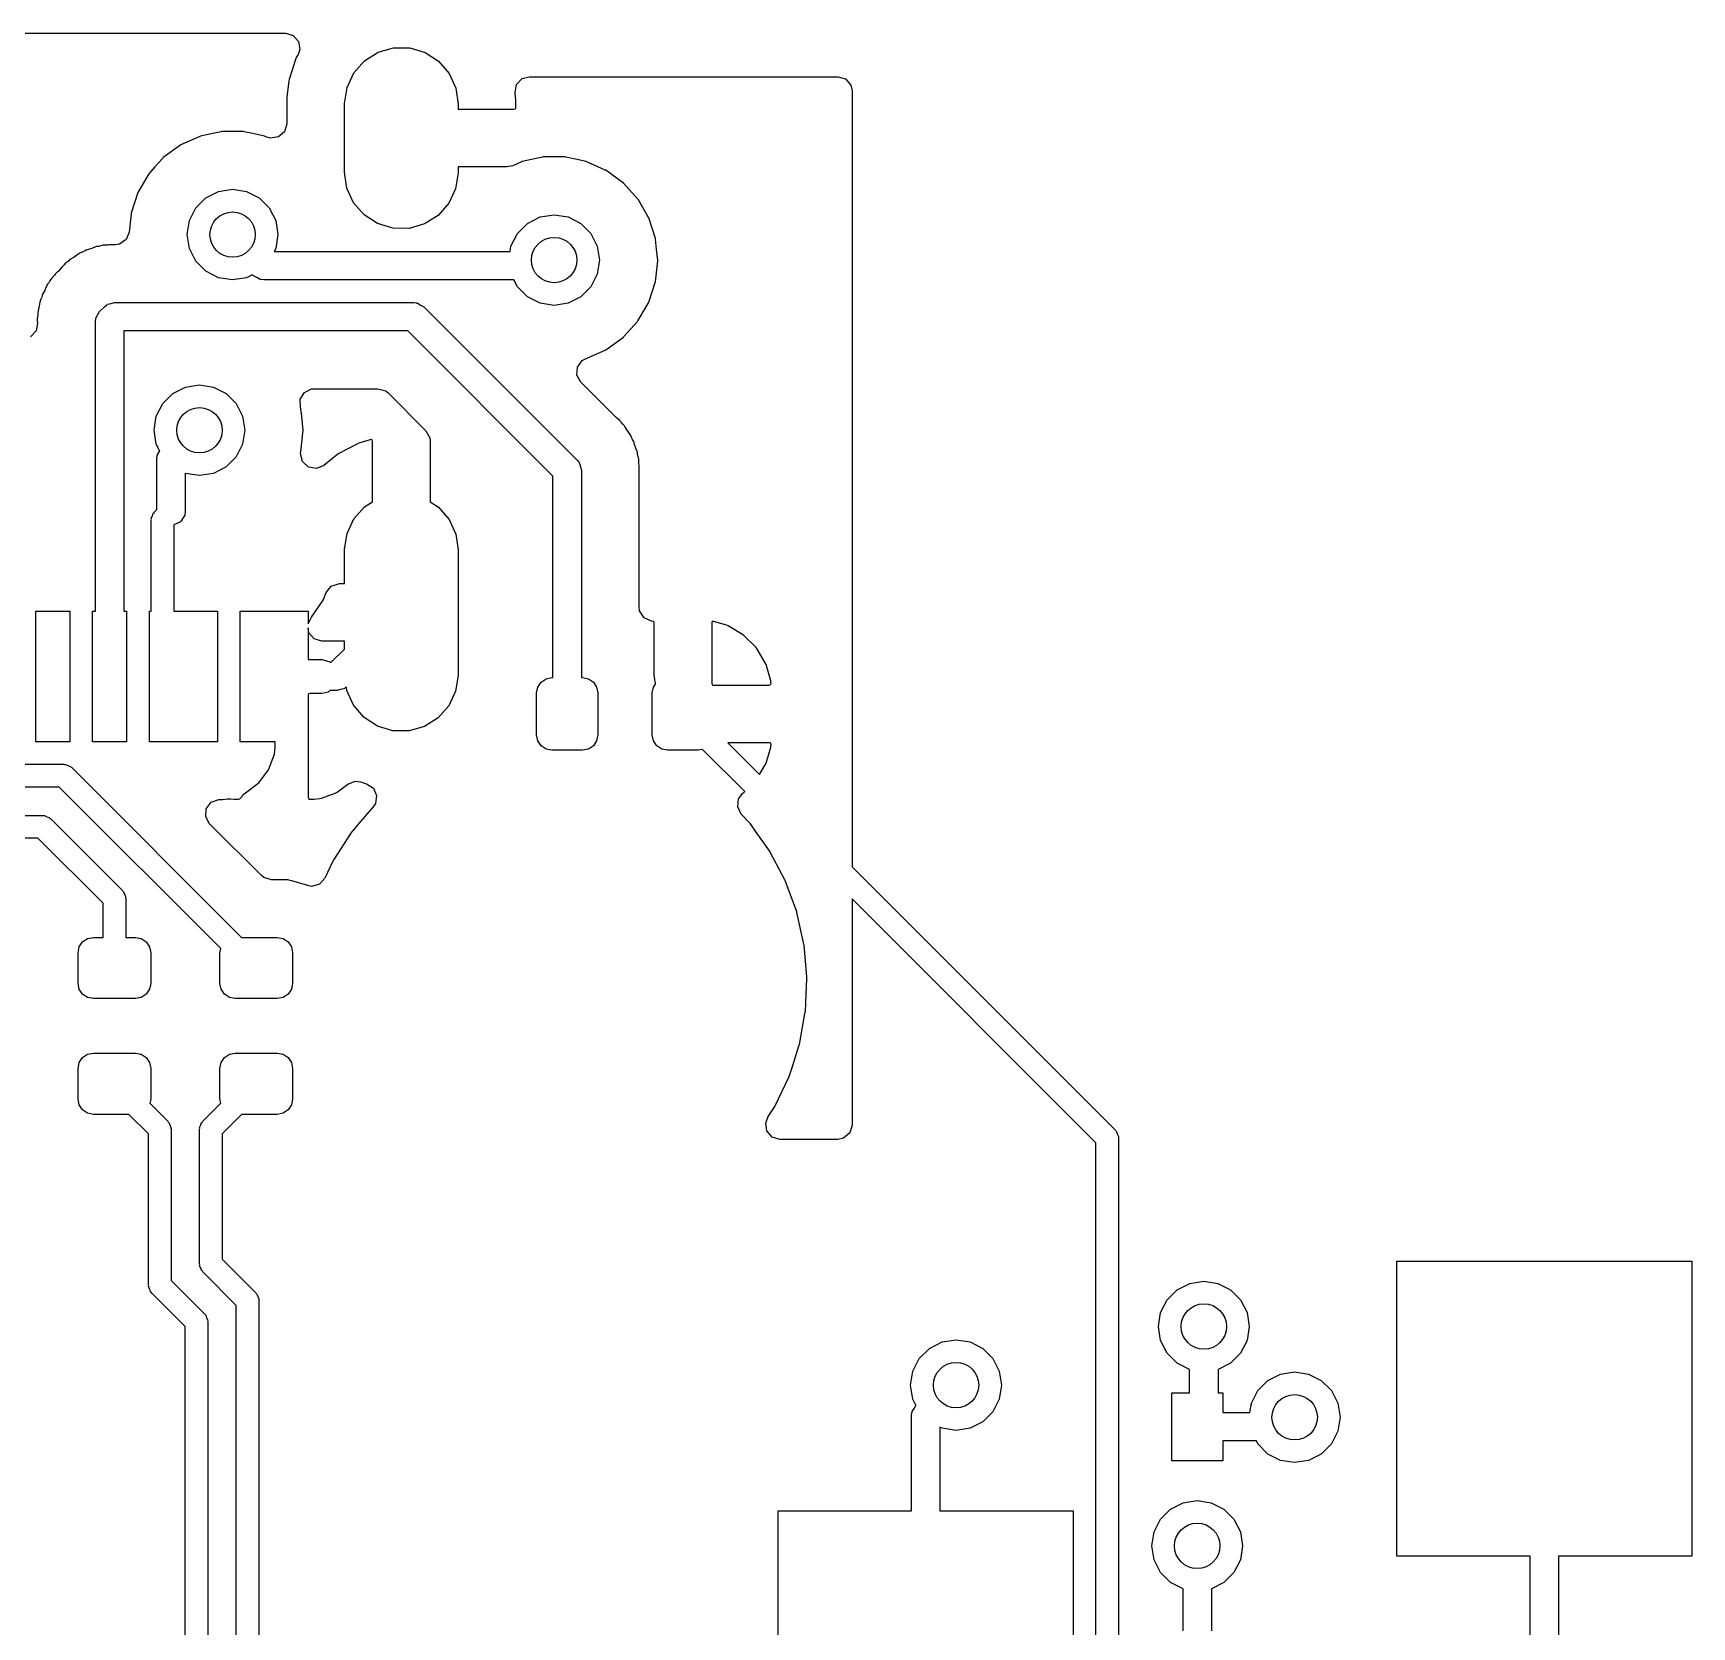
# Model space of a CAD drawing. Extents: x 3.08 to 9.53, y -3.21 to -0.59.
# Drawn here: x 4.421 to 4.996, y -1.144 to -0.591 of the extents above; entities that cross this region are included whole.
import ezdxf

# ---------------------------------------------------------------- set-up
doc = ezdxf.new("R2010")
doc.units = 0
doc.header["$MEASUREMENT"] = 0
doc.layers.add('BLACK', color=7, linetype='CONTINUOUS')

msp = doc.modelspace()

# ---------------------------------------------------------------- linework, layer by layer
at = {"layer": 'BLACK', "linetype": 'CONTINUOUS'}
for p, q in [((4.24832, -0.590551), (4.50821, -0.590551)), ((4.50821, -0.590551), (4.51089, -0.591339)), ((4.51089, -0.591339), (4.51272, -0.593451)), ((4.51256, -0.597902), (4.51182, -0.599236)), ((4.51312, -0.596218), (4.51256, -0.597902)), ((4.51272, -0.593451), (4.51312, -0.596218)), ((4.5356, -0.600166), (4.54032, -0.597188)), ((4.54032, -0.597188), (4.54569, -0.595654)), ((4.54569, -0.595654), (4.55127, -0.595688)), ((4.55127, -0.595688), (4.55661, -0.597288)), ((4.55661, -0.597288), (4.5613, -0.600323)), ((4.51163, -0.599679), (4.50943, -0.606635)), ((4.51182, -0.599236), (4.51163, -0.599679)), ((4.5319, -0.60435), (4.5356, -0.600166)), ((4.5613, -0.600323), (4.56494, -0.604551)), ((4.50932, -0.607107), (4.50869, -0.612786)), ((4.50943, -0.606635), (4.50932, -0.607107)), ((4.52867, -0.614917), (4.52953, -0.609402)), ((4.52953, -0.609402), (4.5319, -0.60435)), ((4.56494, -0.604551), (4.56725, -0.609632)), ((4.56725, -0.609632), (4.56804, -0.615157)), ((4.58784, -0.611094), (4.58836, -0.608348)), ((4.58836, -0.608348), (4.59028, -0.60632)), ((4.59028, -0.60632), (4.59277, -0.605649)), ((4.59277, -0.605649), (4.69976, -0.605649)), ((4.69976, -0.605649), (4.70245, -0.606437)), ((4.70245, -0.606437), (4.70428, -0.608549)), ((4.70428, -0.608549), (4.70472, -0.61061)), ((4.50869, -0.612786), (4.50867, -0.613062)), ((4.50867, -0.613062), (4.50867, -0.622052)), ((4.52867, -0.615157), (4.52867, -0.614917)), ((4.52867, -0.638779), (4.52867, -0.615157)), ((4.56804, -0.615157), (4.56804, -0.616968)), ((4.58803, -0.613078), (4.58784, -0.611094)), ((4.58804, -0.61332), (4.58803, -0.613078)), ((4.58804, -0.616435), (4.58804, -0.61332)), ((4.70472, -0.61061), (4.70472, -0.879865)), ((4.56804, -0.616968), (4.58733, -0.616968)), ((4.58733, -0.616968), (4.58793, -0.616792)), ((4.58793, -0.616792), (4.58798, -0.616737)), ((4.58798, -0.616737), (4.58804, -0.616435)), ((4.47848, -0.626354), (4.47208, -0.629201)), ((4.47871, -0.626248), (4.47848, -0.626354)), ((4.47848, -0.626354), (4.47848, -0.626354)), ((4.48239, -0.625467), (4.47871, -0.626248)), ((4.48581, -0.624739), (4.48239, -0.625467)), ((4.48607, -0.624685), (4.48581, -0.624739)), ((4.48581, -0.624739), (4.48581, -0.624739)), ((4.49359, -0.624685), (4.48607, -0.624685)), ((4.49384, -0.624739), (4.49359, -0.624685)), ((4.49726, -0.625467), (4.49384, -0.624739)), ((4.49384, -0.624739), (4.49384, -0.624739)), ((4.50094, -0.626248), (4.49726, -0.625467)), ((4.50118, -0.626354), (4.50094, -0.626248)), ((4.50169, -0.626584), (4.50118, -0.626354)), ((4.50118, -0.626354), (4.50118, -0.626354)), ((4.50301, -0.626962), (4.50169, -0.626584)), ((4.50577, -0.626564), (4.50301, -0.626962)), ((4.50788, -0.624734), (4.50577, -0.626564)), ((4.50867, -0.622052), (4.50788, -0.624734)), ((4.47184, -0.629306), (4.46576, -0.633726)), ((4.47208, -0.629201), (4.47184, -0.629306)), ((4.47208, -0.629201), (4.47208, -0.629201)), ((4.46284, -0.636968), (4.46073, -0.639313)), ((4.46559, -0.633919), (4.46284, -0.636968)), ((4.46576, -0.633726), (4.46559, -0.633919)), ((4.46559, -0.633919), (4.46559, -0.633919)), ((4.58498, -0.636968), (4.56804, -0.636968)), ((4.56804, -0.636968), (4.56804, -0.638779)), ((4.587, -0.636539), (4.58498, -0.636968)), ((4.59002, -0.635192), (4.587, -0.636539)), ((4.59026, -0.635087), (4.59002, -0.635192)), ((4.59002, -0.635192), (4.59002, -0.635192)), ((4.5919, -0.634738), (4.59026, -0.635087)), ((4.59736, -0.633577), (4.5919, -0.634738)), ((4.59762, -0.633523), (4.59736, -0.633577)), ((4.59736, -0.633577), (4.59736, -0.633577)), ((4.60514, -0.633523), (4.59762, -0.633523)), ((4.60539, -0.633577), (4.60514, -0.633523)), ((4.60881, -0.634305), (4.60539, -0.633577)), ((4.60539, -0.633577), (4.60539, -0.633577)), ((4.61249, -0.635087), (4.60881, -0.634305)), ((4.61273, -0.635192), (4.61249, -0.635087)), ((4.61912, -0.638039), (4.61273, -0.635192)), ((4.61273, -0.635192), (4.61273, -0.635192)), ((4.61936, -0.638145), (4.61912, -0.638039)), ((4.61912, -0.638039), (4.61912, -0.638039)), ((4.62544, -0.642564), (4.61936, -0.638145)), ((4.46073, -0.639313), (4.45697, -0.645825)), ((4.52946, -0.644304), (4.52867, -0.638779)), ((4.53177, -0.649385), (4.52946, -0.644304)), ((4.56804, -0.63902), (4.56718, -0.644535)), ((4.56804, -0.638779), (4.56804, -0.63902)), ((4.63047, -0.648151), (4.62544, -0.642564)), ((4.45697, -0.645825), (4.45465, -0.652975)), ((4.47709, -0.651196), (4.48057, -0.647712)), ((4.48057, -0.647712), (4.48496, -0.645475)), ((4.48496, -0.645475), (4.48983, -0.644705)), ((4.48983, -0.644705), (4.49469, -0.645475)), ((4.49469, -0.645475), (4.49908, -0.647712)), ((4.49908, -0.647712), (4.50257, -0.651196)), ((4.53542, -0.653613), (4.53177, -0.649385)), ((4.56481, -0.649587), (4.56112, -0.65377)), ((4.56718, -0.644535), (4.56481, -0.649587)), ((4.6306, -0.648377), (4.63047, -0.648151)), ((4.6337, -0.653743), (4.6306, -0.648377)), ((4.45462, -0.653234), (4.45396, -0.659572)), ((4.45465, -0.652975), (4.45462, -0.653234)), ((4.45462, -0.653234), (4.45462, -0.653234)), ((4.47408, -0.660453), (4.47485, -0.655586)), ((4.47485, -0.655586), (4.47709, -0.651196)), ((4.50257, -0.651196), (4.5048, -0.655586)), ((4.5048, -0.655586), (4.50558, -0.660453)), ((4.5401, -0.656649), (4.53542, -0.653613)), ((4.56112, -0.65377), (4.5564, -0.656748)), ((4.59212, -0.656551), (4.59651, -0.654314)), ((4.59651, -0.654314), (4.60138, -0.653543)), ((4.60138, -0.653543), (4.60624, -0.654314)), ((4.60624, -0.654314), (4.61063, -0.656551)), ((4.63423, -0.654663), (4.6337, -0.653743)), ((4.63655, -0.661814), (4.63423, -0.654663)), ((4.45396, -0.659572), (4.45289, -0.662157)), ((4.47485, -0.665319), (4.47408, -0.660453)), ((4.50558, -0.660453), (4.5048, -0.665319)), ((4.54545, -0.658248), (4.5401, -0.656649)), ((4.55103, -0.658282), (4.54545, -0.658248)), ((4.5564, -0.656748), (4.55103, -0.658282)), ((4.5864, -0.664425), (4.58864, -0.660035)), ((4.58864, -0.660035), (4.59212, -0.656551)), ((4.61063, -0.656551), (4.61412, -0.660035)), ((4.61412, -0.660035), (4.61635, -0.664425)), ((4.43646, -0.66713), (4.4353, -0.66797)), ((4.43671, -0.666947), (4.43646, -0.66713)), ((4.43736, -0.66669), (4.43671, -0.666947)), ((4.43745, -0.666653), (4.43736, -0.66669)), ((4.43815, -0.666311), (4.43745, -0.666653)), ((4.43857, -0.666064), (4.43815, -0.666311)), ((4.43883, -0.665905), (4.43857, -0.666064)), ((4.43913, -0.665818), (4.43883, -0.665905)), ((4.44051, -0.665419), (4.43913, -0.665818)), ((4.44095, -0.665268), (4.44051, -0.665419)), ((4.44228, -0.664742), (4.44095, -0.665268)), ((4.44257, -0.664627), (4.44228, -0.664742)), ((4.44228, -0.664742), (4.44228, -0.664742)), ((4.44331, -0.664534), (4.44257, -0.664627)), ((4.44336, -0.664527), (4.44331, -0.664534)), ((4.44412, -0.664369), (4.44336, -0.664527)), ((4.44459, -0.664234), (4.44412, -0.664369)), ((4.44489, -0.664147), (4.44459, -0.664234)), ((4.44459, -0.664234), (4.44459, -0.664234)), ((4.44663, -0.664092), (4.44489, -0.664147)), ((4.44709, -0.664055), (4.44663, -0.664092)), ((4.44725, -0.664035), (4.44709, -0.664055)), ((4.44835, -0.664035), (4.44725, -0.664035)), ((4.4485, -0.664033), (4.44835, -0.664035)), ((4.44869, -0.664027), (4.4485, -0.664033)), ((4.44918, -0.664012), (4.44869, -0.664027)), ((4.4506, -0.663757), (4.44918, -0.664012)), ((4.45289, -0.662157), (4.4506, -0.663757)), ((4.47709, -0.669709), (4.47485, -0.665319)), ((4.5048, -0.665319), (4.50429, -0.666319)), ((4.50429, -0.666319), (4.5861, -0.666319)), ((4.5861, -0.666319), (4.5864, -0.664425)), ((4.61635, -0.664425), (4.61712, -0.669291)), ((4.63658, -0.662072), (4.63655, -0.661814)), ((4.63706, -0.666653), (4.63658, -0.662072)), ((4.63658, -0.662072), (4.63658, -0.662072)), ((4.63734, -0.669291), (4.63706, -0.666653)), ((4.42932, -0.673203), (4.42921, -0.673315)), ((4.43074, -0.671692), (4.42932, -0.673203)), ((4.43094, -0.671459), (4.43074, -0.671692)), ((4.43141, -0.670891), (4.43094, -0.671459)), ((4.43161, -0.670651), (4.43141, -0.670891)), ((4.43141, -0.670891), (4.43141, -0.670891)), ((4.43226, -0.670182), (4.43161, -0.670651)), ((4.43285, -0.669676), (4.43226, -0.670182)), ((4.43341, -0.669113), (4.43285, -0.669676)), ((4.43491, -0.668226), (4.43341, -0.669113)), ((4.4353, -0.66797), (4.43491, -0.668226)), ((4.48057, -0.673193), (4.47709, -0.669709)), ((4.48496, -0.67543), (4.48057, -0.673193)), ((4.61712, -0.669291), (4.61635, -0.674157)), ((4.63665, -0.675821), (4.63731, -0.669549)), ((4.63731, -0.669549), (4.63734, -0.669291)), ((4.42541, -0.678108), (4.42485, -0.67942)), ((4.42554, -0.677822), (4.42541, -0.678108)), ((4.42541, -0.678108), (4.42541, -0.678108)), ((4.42603, -0.677192), (4.42554, -0.677822)), ((4.42645, -0.676541), (4.42603, -0.677192)), ((4.42669, -0.676116), (4.42645, -0.676541)), ((4.42684, -0.675842), (4.42669, -0.676116)), ((4.42669, -0.676116), (4.42669, -0.676116)), ((4.42803, -0.674573), (4.42684, -0.675842)), ((4.42833, -0.674218), (4.42803, -0.674573)), ((4.42843, -0.674092), (4.42833, -0.674218)), ((4.42921, -0.673315), (4.42843, -0.674092)), ((4.48983, -0.676201), (4.48496, -0.67543)), ((4.49469, -0.67543), (4.48983, -0.676201)), ((4.49678, -0.674366), (4.49469, -0.67543)), ((4.49714, -0.67472), (4.49678, -0.674366)), ((4.4982, -0.675302), (4.49714, -0.67472)), ((4.49922, -0.675959), (4.4982, -0.675302)), ((4.49947, -0.675996), (4.49922, -0.675959)), ((4.49957, -0.676049), (4.49947, -0.675996)), ((4.49975, -0.676036), (4.49957, -0.676049)), ((4.50062, -0.676162), (4.49975, -0.676036)), ((4.58742, -0.676162), (4.50062, -0.676162)), ((4.58864, -0.678547), (4.58742, -0.676162)), ((4.59212, -0.682031), (4.58864, -0.678547)), ((4.61412, -0.678547), (4.61063, -0.682031)), ((4.61635, -0.674157), (4.61412, -0.678547)), ((4.63423, -0.683919), (4.63655, -0.676769)), ((4.63655, -0.676769), (4.63665, -0.675821)), ((4.42299, -0.683914), (4.42276, -0.685325)), ((4.42304, -0.683605), (4.42299, -0.683913)), ((4.42299, -0.683913), (4.42299, -0.683914)), ((4.42335, -0.682873), (4.42304, -0.683605)), ((4.4236, -0.682137), (4.42335, -0.682873)), ((4.42373, -0.681667), (4.4236, -0.682137)), ((4.4238, -0.681365), (4.42373, -0.681667)), ((4.42373, -0.681667), (4.42373, -0.681667)), ((4.42464, -0.679839), (4.4238, -0.681365)), ((4.42485, -0.67942), (4.42464, -0.679839)), ((4.44627, -0.684804), (4.44647, -0.684651)), ((4.44647, -0.684651), (4.44766, -0.684396)), ((4.44766, -0.684396), (4.44882, -0.684055)), ((4.44882, -0.684055), (4.55265, -0.684055)), ((4.55265, -0.684055), (4.55351, -0.684181)), ((4.55351, -0.684181), (4.5537, -0.684168)), ((4.5537, -0.684168), (4.55379, -0.684221)), ((4.55379, -0.684221), (4.55405, -0.684258)), ((4.55405, -0.684258), (4.55506, -0.684915)), ((4.59651, -0.684268), (4.59212, -0.682031)), ((4.60138, -0.685039), (4.59651, -0.684268)), ((4.60624, -0.684268), (4.60138, -0.685039)), ((4.61063, -0.682031), (4.60624, -0.684268)), ((4.63329, -0.685555), (4.6341, -0.684145)), ((4.6341, -0.684144), (4.63423, -0.683919)), ((4.6341, -0.684145), (4.6341, -0.684144)), ((4.42217, -0.689041), (4.42205, -0.689829)), ((4.42205, -0.689829), (4.42208, -0.69014)), ((4.42208, -0.69014), (4.42208, -0.69014)), ((4.42208, -0.69014), (4.42217, -0.691146)), ((4.42224, -0.688265), (4.42217, -0.689041)), ((4.42267, -0.685782), (4.42224, -0.687468)), ((4.42224, -0.687468), (4.42224, -0.688265)), ((4.42276, -0.685325), (4.42267, -0.685782)), ((4.44226, -0.690619), (4.44238, -0.689751)), ((4.44237, -0.68957), (4.44242, -0.689473)), ((4.44238, -0.689751), (4.44237, -0.68957)), ((4.44242, -0.689473), (4.44246, -0.689221)), ((4.44246, -0.689221), (4.44312, -0.688203)), ((4.44312, -0.688203), (4.4437, -0.687139)), ((4.4437, -0.687139), (4.44534, -0.685496)), ((4.44534, -0.685496), (4.44604, -0.684972)), ((4.44604, -0.684972), (4.44616, -0.684835)), ((4.44616, -0.684835), (4.44627, -0.684804)), ((4.55506, -0.684915), (4.55613, -0.685497)), ((4.55613, -0.685497), (4.60939, -0.738755)), ((4.6303, -0.690624), (4.63047, -0.690431)), ((4.63047, -0.690431), (4.63329, -0.685555)), ((4.42164, -0.69389), (4.41971, -0.695911)), ((4.42217, -0.691146), (4.42164, -0.69389)), ((4.44226, -0.791141), (4.44226, -0.690619)), ((4.55061, -0.693898), (4.4521, -0.693898)), ((4.4521, -0.693898), (4.4521, -0.791141)), ((4.60098, -0.744273), (4.55061, -0.693898)), ((4.61936, -0.700437), (4.62544, -0.696018)), ((4.62544, -0.696018), (4.62561, -0.695825)), ((4.62561, -0.695825), (4.6303, -0.690624)), ((4.6303, -0.690624), (4.6303, -0.690624)), ((4.61249, -0.703496), (4.61905, -0.700576)), ((4.61905, -0.700576), (4.61912, -0.700543)), ((4.61912, -0.700543), (4.61936, -0.700437)), ((4.61912, -0.700543), (4.61912, -0.700543)), ((4.60927, -0.70921), (4.60947, -0.706422)), ((4.60947, -0.706422), (4.61114, -0.704184)), ((4.61114, -0.704184), (4.61245, -0.703503)), ((4.61245, -0.703503), (4.61249, -0.703496)), ((4.46909, -0.715606), (4.47348, -0.713369)), ((4.47348, -0.713369), (4.47835, -0.712598)), ((4.47835, -0.712598), (4.48321, -0.713369)), ((4.48321, -0.713369), (4.4876, -0.715606)), ((4.61061, -0.711663), (4.60927, -0.70921)), ((4.62254, -0.723601), (4.61061, -0.711663)), ((4.46337, -0.72348), (4.46561, -0.71909)), ((4.46561, -0.71909), (4.46909, -0.715606)), ((4.4876, -0.715606), (4.49109, -0.71909)), ((4.49109, -0.71909), (4.49332, -0.72348)), ((4.5133, -0.717617), (4.51474, -0.715223)), ((4.51338, -0.720411), (4.5133, -0.717617)), ((4.51474, -0.715223), (4.51725, -0.71399)), ((4.51725, -0.71399), (4.51809, -0.713917)), ((4.51809, -0.713917), (4.54026, -0.713917)), ((4.54026, -0.713917), (4.54294, -0.714705)), ((4.54294, -0.714705), (4.54377, -0.71537)), ((4.54377, -0.71537), (4.5569, -0.728505)), ((4.4626, -0.728346), (4.46337, -0.72348)), ((4.49332, -0.72348), (4.49409, -0.728346)), ((4.51344, -0.720622), (4.51338, -0.720411)), ((4.51353, -0.720869), (4.51344, -0.720622)), ((4.51344, -0.720622), (4.51344, -0.720622)), ((4.51355, -0.721127), (4.51353, -0.720869)), ((4.51369, -0.722465), (4.51355, -0.721127)), ((4.51355, -0.721127), (4.51355, -0.721127)), ((4.51431, -0.728346), (4.51369, -0.722465)), ((4.62289, -0.723916), (4.62254, -0.723601)), ((4.62423, -0.725026), (4.62289, -0.723916)), ((4.46337, -0.733213), (4.4626, -0.728346)), ((4.49409, -0.728346), (4.49332, -0.733213)), ((4.51353, -0.735824), (4.51431, -0.728346)), ((4.5569, -0.728505), (4.55824, -0.730959)), ((4.62441, -0.725278), (4.62423, -0.725026)), ((4.6247, -0.725671), (4.62441, -0.725278)), ((4.62521, -0.726263), (4.6247, -0.725671)), ((4.62577, -0.726827), (4.62521, -0.726263)), ((4.62593, -0.727095), (4.62577, -0.726827)), ((4.62666, -0.728325), (4.62593, -0.727095)), ((4.62593, -0.727095), (4.62593, -0.727095)), ((4.62691, -0.728715), (4.62666, -0.728325)), ((4.62794, -0.730124), (4.62691, -0.728715)), ((4.62823, -0.730865), (4.62794, -0.730124)), ((4.46456, -0.735554), (4.46337, -0.733213)), ((4.46379, -0.736791), (4.46444, -0.735773)), ((4.46444, -0.735773), (4.46456, -0.735554)), ((4.49332, -0.733213), (4.49109, -0.737603)), ((4.51343, -0.736509), (4.5135, -0.73589)), ((4.51412, -0.739218), (4.51343, -0.736509)), ((4.5135, -0.73589), (4.51353, -0.735824)), ((4.52674, -0.736402), (4.52633, -0.736666)), ((4.5332, -0.733021), (4.52674, -0.736402)), ((4.53365, -0.73284), (4.5332, -0.733021)), ((4.53789, -0.731591), (4.53365, -0.73284)), ((4.5382, -0.731635), (4.53789, -0.731591)), ((4.53836, -0.732168), (4.5382, -0.731635)), ((4.53836, -0.75315), (4.53836, -0.732168)), ((4.55824, -0.730959), (4.55836, -0.732013)), ((4.55836, -0.732013), (4.55836, -0.753142)), ((4.62857, -0.731564), (4.62823, -0.730865)), ((4.62862, -0.731643), (4.62857, -0.731564)), ((4.62898, -0.732251), (4.62862, -0.731643)), ((4.62926, -0.733236), (4.62898, -0.732251)), ((4.62946, -0.733922), (4.62926, -0.733236)), ((4.62961, -0.734364), (4.62946, -0.733922)), ((4.63014, -0.735692), (4.62961, -0.734364)), ((4.63014, -0.735693), (4.63014, -0.735692)), ((4.63025, -0.735983), (4.63014, -0.735693)), ((4.63029, -0.736292), (4.63025, -0.735983)), ((4.63035, -0.736774), (4.63029, -0.736292)), ((4.46358, -0.738189), (4.46371, -0.737322)), ((4.46358, -0.75581), (4.46358, -0.738189)), ((4.4637, -0.737141), (4.46375, -0.737043)), ((4.46371, -0.737322), (4.4637, -0.737141)), ((4.46375, -0.737043), (4.46379, -0.736791)), ((4.4876, -0.741087), (4.48321, -0.743324)), ((4.49109, -0.737603), (4.4876, -0.741087)), ((4.51616, -0.741125), (4.51412, -0.739218)), ((4.51891, -0.741624), (4.51616, -0.741125)), ((4.52149, -0.740558), (4.51891, -0.741624)), ((4.52633, -0.736666), (4.52149, -0.740558)), ((4.60939, -0.738755), (4.60991, -0.739457)), ((4.60991, -0.739457), (4.61005, -0.739576)), ((4.61005, -0.739576), (4.61008, -0.739682)), ((4.61008, -0.739682), (4.61023, -0.739886)), ((4.61023, -0.739886), (4.61049, -0.741071)), ((4.61049, -0.741071), (4.61083, -0.742235)), ((4.61083, -0.742235), (4.61083, -0.814173)), ((4.63051, -0.737536), (4.63035, -0.736774)), ((4.63065, -0.738002), (4.63051, -0.737536)), ((4.63074, -0.738302), (4.63065, -0.738002)), ((4.63065, -0.738002), (4.63065, -0.738002)), ((4.63078, -0.739612), (4.63074, -0.738302)), ((4.63079, -0.740042), (4.63078, -0.739612)), ((4.63083, -0.740508), (4.63079, -0.740042)), ((4.63085, -0.740665), (4.63083, -0.740508)), ((4.63085, -0.741764), (4.63085, -0.740665)), ((4.63085, -0.74192), (4.63085, -0.741764)), ((4.6309, -0.743502), (4.63085, -0.74192)), ((4.47348, -0.743324), (4.47343, -0.743296)), ((4.47343, -0.743296), (4.47343, -0.756457)), ((4.47835, -0.744094), (4.47348, -0.743324)), ((4.48321, -0.743324), (4.47835, -0.744094)), ((4.60098, -0.814173), (4.60098, -0.744273)), ((4.63085, -0.745336), (4.63087, -0.744895)), ((4.63085, -0.789642), (4.63085, -0.745336)), ((4.63087, -0.744895), (4.63093, -0.7446)), ((4.63093, -0.7446), (4.6309, -0.743502)), ((4.5356, -0.754891), (4.53836, -0.75315)), ((4.55836, -0.753142), (4.5613, -0.755048)), ((4.46157, -0.759458), (4.46166, -0.759156)), ((4.46157, -0.791141), (4.46157, -0.759458)), ((4.46161, -0.758842), (4.46203, -0.758021)), ((4.46166, -0.759156), (4.46161, -0.758842)), ((4.46203, -0.758021), (4.46232, -0.757144)), ((4.46232, -0.757144), (4.46257, -0.756957)), ((4.46257, -0.756957), (4.46272, -0.756674)), ((4.46272, -0.756674), (4.46358, -0.75581)), ((4.47322, -0.757854), (4.47172, -0.760182)), ((4.47343, -0.756457), (4.47322, -0.757854)), ((4.52953, -0.764126), (4.5319, -0.759074)), ((4.5319, -0.759074), (4.5356, -0.754891)), ((4.5613, -0.755048), (4.56494, -0.759276)), ((4.56494, -0.759276), (4.56725, -0.764357)), ((4.47172, -0.760182), (4.46944, -0.761219)), ((4.46944, -0.761219), (4.46944, -0.791141)), ((4.52867, -0.769641), (4.52953, -0.764126)), ((4.56725, -0.764357), (4.56804, -0.769882)), ((4.52867, -0.769882), (4.52867, -0.769641)), ((4.52867, -0.781535), (4.52867, -0.769882)), ((4.56804, -0.769882), (4.56804, -0.813189)), ((4.52228, -0.784653), (4.52401, -0.782456)), ((4.52401, -0.782456), (4.52689, -0.781535)), ((4.52689, -0.781535), (4.52867, -0.781535)), ((4.5172, -0.793244), (4.5212, -0.787347)), ((4.5212, -0.787347), (4.52228, -0.784653)), ((4.42159, -0.836417), (4.42159, -0.791141)), ((4.42159, -0.791141), (4.4334, -0.791141)), ((4.4334, -0.791141), (4.4334, -0.836417)), ((4.44127, -0.836417), (4.44127, -0.791141)), ((4.44127, -0.791141), (4.44226, -0.791141)), ((4.4521, -0.791141), (4.45308, -0.791141)), ((4.45308, -0.791141), (4.45308, -0.836417)), ((4.46096, -0.836417), (4.46096, -0.791141)), ((4.46096, -0.791141), (4.46157, -0.791141)), ((4.46944, -0.791141), (4.48458, -0.791141)), ((4.48458, -0.791141), (4.48458, -0.836417)), ((4.49245, -0.836417), (4.49245, -0.791141)), ((4.49245, -0.791141), (4.51607, -0.791141)), ((4.51607, -0.791141), (4.51607, -0.795541)), ((4.51607, -0.795541), (4.51705, -0.793383)), ((4.51705, -0.793383), (4.5172, -0.793244)), ((4.63105, -0.79104), (4.63085, -0.789642)), ((4.63256, -0.793391), (4.63105, -0.79104)), ((4.6351, -0.794552), (4.63256, -0.793391)), ((4.51632, -0.798635), (4.51607, -0.796896)), ((4.51607, -0.796896), (4.51607, -0.807874)), ((4.51815, -0.800748), (4.51632, -0.798635)), ((4.63591, -0.794668), (4.6351, -0.794552)), ((4.63606, -0.795201), (4.63591, -0.794668)), ((4.63606, -0.813483), (4.63606, -0.795201)), ((4.65619, -0.794688), (4.65606, -0.794974)), ((4.65606, -0.794974), (4.65606, -0.816058)), ((4.65675, -0.794687), (4.65619, -0.794688)), ((4.66121, -0.795984), (4.65675, -0.794687)), ((4.66178, -0.79623), (4.66121, -0.795984)), ((4.66675, -0.799167), (4.66178, -0.79623)), ((4.66724, -0.799547), (4.66675, -0.799167)), ((4.67132, -0.803628), (4.66724, -0.799547)), ((4.52084, -0.801535), (4.51815, -0.800748)), ((4.52867, -0.801535), (4.52084, -0.801535)), ((4.52407, -0.808858), (4.52867, -0.80426)), ((4.52867, -0.80426), (4.52867, -0.801535)), ((4.6717, -0.804118), (4.67132, -0.803628)), ((4.67464, -0.809086), (4.6717, -0.804118)), ((4.51607, -0.807874), (4.52088, -0.807874)), ((4.52088, -0.807874), (4.52356, -0.808661)), ((4.52356, -0.808661), (4.52373, -0.808858)), ((4.52373, -0.808858), (4.52407, -0.808858)), ((4.67488, -0.809654), (4.67464, -0.809086)), ((4.67651, -0.815253), (4.67488, -0.809654)), ((4.56804, -0.813429), (4.56718, -0.818944)), ((4.56804, -0.813189), (4.56804, -0.813429)), ((4.59568, -0.817454), (4.59683, -0.81573)), ((4.59683, -0.81573), (4.59856, -0.814578)), ((4.59856, -0.814578), (4.60059, -0.814173)), ((4.60059, -0.814173), (4.60098, -0.814173)), ((4.61083, -0.814173), (4.61122, -0.814173)), ((4.61122, -0.814173), (4.61325, -0.814578)), ((4.61325, -0.814578), (4.61498, -0.81573)), ((4.61498, -0.81573), (4.61613, -0.817454)), ((4.63584, -0.817454), (4.63652, -0.816438)), ((4.63626, -0.814867), (4.63606, -0.813483)), ((4.63644, -0.815493), (4.63626, -0.814867)), ((4.63649, -0.816058), (4.63644, -0.815493)), ((4.63652, -0.816438), (4.63649, -0.816058)), ((4.65606, -0.816058), (4.65624, -0.816658)), ((4.65624, -0.816658), (4.65629, -0.816706)), ((4.65629, -0.816706), (4.6566, -0.816772)), ((4.6566, -0.816772), (4.67597, -0.816772)), ((4.67597, -0.816772), (4.67655, -0.816601)), ((4.6766, -0.815749), (4.67651, -0.815253)), ((4.67655, -0.816601), (4.67663, -0.816142)), ((4.67663, -0.816142), (4.6766, -0.815749)), ((4.51614, -0.819916), (4.51607, -0.820218)), ((4.51607, -0.820218), (4.51607, -0.855704)), ((4.51619, -0.819861), (4.51614, -0.819916)), ((4.51679, -0.819685), (4.51619, -0.819861)), ((4.52088, -0.819685), (4.51679, -0.819685)), ((4.52294, -0.819236), (4.52088, -0.819685)), ((4.52356, -0.8187), (4.52294, -0.819236)), ((4.52611, -0.8187), (4.52356, -0.8187)), ((4.52728, -0.818359), (4.52611, -0.8187)), ((4.52846, -0.818104), (4.52728, -0.818359)), ((4.52867, -0.817952), (4.52846, -0.818104)), ((4.52877, -0.817921), (4.52867, -0.817952)), ((4.52889, -0.817783), (4.52877, -0.817921)), ((4.52929, -0.817487), (4.52889, -0.817783)), ((4.52946, -0.818714), (4.52929, -0.817487)), ((4.53177, -0.823794), (4.52946, -0.818714)), ((4.56718, -0.818944), (4.56481, -0.823996)), ((4.59528, -0.819488), (4.59568, -0.817454)), ((4.59528, -0.834055), (4.59528, -0.819488)), ((4.61613, -0.817454), (4.61654, -0.819488)), ((4.61654, -0.819488), (4.61654, -0.834055)), ((4.63543, -0.819488), (4.63584, -0.817454)), ((4.63543, -0.834055), (4.63543, -0.819488)), ((4.53542, -0.828023), (4.53177, -0.823794)), ((4.5401, -0.831058), (4.53542, -0.828023)), ((4.56112, -0.82818), (4.5564, -0.831158)), ((4.56481, -0.823996), (4.56112, -0.82818)), ((4.54545, -0.832657), (4.5401, -0.831058)), ((4.55103, -0.832692), (4.54545, -0.832657)), ((4.5564, -0.831158), (4.55103, -0.832692)), ((4.59568, -0.836089), (4.59528, -0.834055)), ((4.61654, -0.834055), (4.61613, -0.836089)), ((4.63584, -0.836089), (4.63543, -0.834055)), ((4.4334, -0.836417), (4.42159, -0.836417)), ((4.45308, -0.836417), (4.44127, -0.836417)), ((4.48458, -0.836417), (4.46096, -0.836417)), ((4.5046, -0.836417), (4.49245, -0.836417)), ((4.50433, -0.84076), (4.5046, -0.838312)), ((4.5046, -0.838312), (4.5046, -0.836417)), ((4.59683, -0.837813), (4.59568, -0.836089)), ((4.59856, -0.838966), (4.59683, -0.837813)), ((4.60059, -0.83937), (4.59856, -0.838966)), ((4.61122, -0.83937), (4.60059, -0.83937)), ((4.61325, -0.838966), (4.61122, -0.83937)), ((4.61498, -0.837813), (4.61325, -0.838966)), ((4.61613, -0.836089), (4.61498, -0.837813)), ((4.63699, -0.837813), (4.63584, -0.836089)), ((4.63871, -0.838966), (4.63699, -0.837813)), ((4.64075, -0.83937), (4.63871, -0.838966)), ((4.65138, -0.83937), (4.64075, -0.83937)), ((4.65281, -0.839085), (4.65138, -0.83937)), ((4.66748, -0.853755), (4.65281, -0.839085)), ((4.67605, -0.836772), (4.66163, -0.836772)), ((4.66163, -0.836772), (4.67266, -0.847801)), ((4.67488, -0.843889), (4.67651, -0.83829)), ((4.6765, -0.836889), (4.67605, -0.836772)), ((4.67662, -0.837483), (4.6765, -0.836889)), ((4.67651, -0.83829), (4.6766, -0.837794)), ((4.6766, -0.837794), (4.67662, -0.837483)), ((4.41373, -0.844272), (4.43128, -0.844272)), ((4.43128, -0.844272), (4.43158, -0.84437)), ((4.43158, -0.84437), (4.4319, -0.84432)), ((4.4319, -0.84432), (4.43272, -0.844739)), ((4.43272, -0.844739), (4.43359, -0.845024)), ((4.43359, -0.845024), (4.43378, -0.845281)), ((4.43378, -0.845281), (4.43406, -0.845425)), ((4.43406, -0.845425), (4.49297, -0.904331)), ((4.50232, -0.84613), (4.50433, -0.84076)), ((4.67266, -0.847801), (4.67464, -0.844458)), ((4.67464, -0.844458), (4.67488, -0.843889)), ((4.49429, -0.854158), (4.4986, -0.85093)), ((4.4986, -0.85093), (4.49888, -0.850719)), ((4.49888, -0.850719), (4.50232, -0.84613)), ((4.52606, -0.853928), (4.52979, -0.851131)), ((4.52979, -0.851131), (4.53241, -0.850153)), ((4.53241, -0.850153), (4.53423, -0.850362)), ((4.53423, -0.850362), (4.53634, -0.851013)), ((4.53634, -0.851013), (4.53867, -0.852559)), ((4.42965, -0.852146), (4.40979, -0.852146)), ((4.48572, -0.908215), (4.42965, -0.852146)), ((4.48239, -0.857426), (4.48501, -0.856449)), ((4.48501, -0.856449), (4.48536, -0.856437)), ((4.48536, -0.856437), (4.48647, -0.856437)), ((4.48647, -0.856437), (4.48807, -0.856263)), ((4.48807, -0.856263), (4.48914, -0.856263)), ((4.48914, -0.856263), (4.49043, -0.856402)), ((4.49043, -0.856402), (4.49069, -0.856417)), ((4.49069, -0.856417), (4.49174, -0.856417)), ((4.49174, -0.856417), (4.49234, -0.856241)), ((4.49234, -0.856241), (4.49322, -0.855229)), ((4.49322, -0.855229), (4.49324, -0.855247)), ((4.49324, -0.855247), (4.4935, -0.85476)), ((4.4935, -0.85476), (4.4943, -0.854165)), ((4.4943, -0.854165), (4.49429, -0.854158)), ((4.51607, -0.855704), (4.51625, -0.856304)), ((4.51625, -0.856304), (4.5163, -0.856351)), ((4.5163, -0.856351), (4.51661, -0.856417)), ((4.51661, -0.856417), (4.51783, -0.856417)), ((4.51783, -0.856417), (4.5181, -0.856402)), ((4.5181, -0.856402), (4.5201, -0.856185)), ((4.5201, -0.856185), (4.5207, -0.856042)), ((4.5207, -0.856042), (4.52545, -0.854264)), ((4.52545, -0.854264), (4.52606, -0.853928)), ((4.53867, -0.852559), (4.53979, -0.855118)), ((4.53979, -0.855118), (4.53936, -0.857878)), ((4.66505, -0.85907), (4.66535, -0.85629)), ((4.66535, -0.85629), (4.66689, -0.854265)), ((4.66689, -0.854265), (4.66724, -0.853996)), ((4.66724, -0.853996), (4.66748, -0.853755)), ((4.36472, -0.861988), (4.42394, -0.861988)), ((4.42394, -0.861988), (4.42424, -0.862086)), ((4.42424, -0.862086), (4.42456, -0.862036)), ((4.42456, -0.862036), (4.42538, -0.862455)), ((4.42538, -0.862455), (4.42625, -0.86274)), ((4.42625, -0.86274), (4.42644, -0.862997)), ((4.42644, -0.862997), (4.42672, -0.863141)), ((4.48052, -0.862452), (4.48072, -0.859664)), ((4.48186, -0.864905), (4.48052, -0.862452)), ((4.48072, -0.859664), (4.48239, -0.857426)), ((4.53864, -0.85898), (4.53351, -0.864971)), ((4.53936, -0.857878), (4.53864, -0.85898)), ((4.6663, -0.861568), (4.66505, -0.85907)), ((4.66924, -0.864716), (4.6663, -0.861568)), ((4.42672, -0.863141), (4.4516, -0.888019)), ((4.49981, -0.882858), (4.48186, -0.864905)), ((4.53105, -0.86787), (4.5249, -0.877344)), ((4.53114, -0.867731), (4.53105, -0.867869)), ((4.53105, -0.867869), (4.53105, -0.86787)), ((4.53351, -0.864971), (4.53114, -0.867731)), ((4.66935, -0.864836), (4.66924, -0.864716)), ((4.66924, -0.864716), (4.66924, -0.864716)), ((4.66945, -0.86497), (4.66935, -0.864836)), ((4.66945, -0.864971), (4.66945, -0.86497)), ((4.67151, -0.86787), (4.66945, -0.864971)), ((4.67609, -0.874313), (4.67151, -0.86787)), ((4.42231, -0.869862), (4.36309, -0.869862)), ((4.44488, -0.892434), (4.42231, -0.869862)), ((4.6775, -0.876991), (4.67609, -0.874313)), ((4.52474, -0.877631), (4.52277, -0.881768)), ((4.52481, -0.877482), (4.52474, -0.877631)), ((4.52474, -0.877631), (4.52474, -0.877631)), ((4.5249, -0.877344), (4.52481, -0.877482)), ((4.68136, -0.884311), (4.6775, -0.876991)), ((4.70472, -0.879865), (4.79607, -0.97121)), ((4.50063, -0.883524), (4.49981, -0.882858)), ((4.50332, -0.884311), (4.50063, -0.883524)), ((4.50787, -0.884311), (4.50332, -0.884311)), ((4.50797, -0.884319), (4.50787, -0.884311)), ((4.50906, -0.884404), (4.50797, -0.884319)), ((4.50797, -0.884319), (4.50797, -0.884319)), ((4.50931, -0.884424), (4.50906, -0.884404)), ((4.50906, -0.884404), (4.50906, -0.884404)), ((4.51044, -0.884752), (4.50931, -0.884424)), ((4.51516, -0.886123), (4.51044, -0.884752)), ((4.51546, -0.88621), (4.51516, -0.886123)), ((4.51516, -0.886123), (4.51516, -0.886123)), ((4.51995, -0.885872), (4.51726, -0.886619)), ((4.52181, -0.883787), (4.51995, -0.885872)), ((4.52193, -0.883544), (4.52181, -0.883787)), ((4.52277, -0.881768), (4.52193, -0.883544)), ((4.68151, -0.884598), (4.68136, -0.884311)), ((4.68552, -0.895509), (4.68151, -0.884598)), ((4.4516, -0.888019), (4.45175, -0.888302)), ((4.45175, -0.888302), (4.452, -0.888489)), ((4.452, -0.888489), (4.45229, -0.889366)), ((4.45229, -0.889366), (4.45271, -0.890187)), ((4.45271, -0.890187), (4.45266, -0.890501)), ((4.45266, -0.890501), (4.45276, -0.890803)), ((4.45276, -0.890803), (4.45276, -0.904331)), ((4.51552, -0.886245), (4.51546, -0.88621)), ((4.51726, -0.886619), (4.51552, -0.886245)), ((4.78935, -0.975625), (4.70472, -0.891001)), ((4.70472, -0.891001), (4.70472, -0.969449)), ((4.44488, -0.904331), (4.44488, -0.892434)), ((4.68556, -0.89567), (4.68552, -0.895509)), ((4.68802, -0.906695), (4.68556, -0.89567)), ((4.68556, -0.89567), (4.68556, -0.89567)), ((4.43622, -0.909646), (4.43663, -0.907612)), ((4.43663, -0.907612), (4.43778, -0.905887)), ((4.43778, -0.905887), (4.4395, -0.904735)), ((4.4395, -0.904735), (4.44154, -0.904331)), ((4.44154, -0.904331), (4.44488, -0.904331)), ((4.45276, -0.904331), (4.4561, -0.904331)), ((4.4561, -0.904331), (4.45814, -0.904735)), ((4.45814, -0.904735), (4.45986, -0.905887)), ((4.45986, -0.905887), (4.46101, -0.907612)), ((4.46101, -0.907612), (4.46142, -0.909646)), ((4.48543, -0.909646), (4.48572, -0.908215)), ((4.49297, -0.904331), (4.50531, -0.904331)), ((4.50531, -0.904331), (4.50735, -0.904735)), ((4.50735, -0.904735), (4.50907, -0.905887)), ((4.50907, -0.905887), (4.51023, -0.907612)), ((4.51023, -0.907612), (4.51063, -0.909646)), ((4.68806, -0.906856), (4.68802, -0.906695)), ((4.68807, -0.90702), (4.68806, -0.906856)), ((4.68903, -0.917968), (4.68807, -0.90702)), ((4.43622, -0.920276), (4.43622, -0.909646)), ((4.46142, -0.909646), (4.46142, -0.920276)), ((4.48543, -0.920276), (4.48543, -0.909646)), ((4.51063, -0.909646), (4.51063, -0.920276)), ((4.43663, -0.92231), (4.43622, -0.920276)), ((4.46142, -0.920276), (4.46101, -0.92231)), ((4.48584, -0.92231), (4.48543, -0.920276)), ((4.51063, -0.920276), (4.51023, -0.92231)), ((4.68868, -0.927027), (4.68906, -0.918602)), ((4.68907, -0.918438), (4.68903, -0.917968)), ((4.68906, -0.918602), (4.68907, -0.918438)), ((4.68906, -0.918602), (4.68906, -0.918602)), ((4.43778, -0.924034), (4.43663, -0.92231)), ((4.4395, -0.925186), (4.43778, -0.924034)), ((4.44154, -0.925591), (4.4395, -0.925186)), ((4.4561, -0.925591), (4.44154, -0.925591)), ((4.45814, -0.925186), (4.4561, -0.925591)), ((4.45986, -0.924034), (4.45814, -0.925186)), ((4.46101, -0.92231), (4.45986, -0.924034)), ((4.48699, -0.924034), (4.48584, -0.92231)), ((4.48871, -0.925186), (4.48699, -0.924034)), ((4.49075, -0.925591), (4.48871, -0.925186)), ((4.50531, -0.925591), (4.49075, -0.925591)), ((4.50735, -0.925186), (4.50531, -0.925591)), ((4.50907, -0.924034), (4.50735, -0.925186)), ((4.51023, -0.92231), (4.50907, -0.924034)), ((4.68758, -0.935428), (4.68852, -0.930214)), ((4.68852, -0.930214), (4.68854, -0.930053)), ((4.68852, -0.930214), (4.68852, -0.930214)), ((4.68854, -0.930053), (4.68868, -0.927027)), ((4.68649, -0.941495), (4.68758, -0.935428)), ((4.68416, -0.948748), (4.68644, -0.941652)), ((4.68644, -0.941652), (4.68649, -0.941495)), ((4.68644, -0.941652), (4.68644, -0.941652)), ((4.43622, -0.949803), (4.43663, -0.947769)), ((4.43663, -0.947769), (4.43778, -0.946045)), ((4.43778, -0.946045), (4.4395, -0.944893)), ((4.4395, -0.944893), (4.44154, -0.944488)), ((4.44154, -0.944488), (4.4561, -0.944488)), ((4.4561, -0.944488), (4.45814, -0.944893)), ((4.45814, -0.944893), (4.45986, -0.946045)), ((4.45986, -0.946045), (4.46101, -0.947769)), ((4.46101, -0.947769), (4.46142, -0.949803)), ((4.48543, -0.949803), (4.48584, -0.947769)), ((4.48584, -0.947769), (4.48699, -0.946045)), ((4.48699, -0.946045), (4.48871, -0.944893)), ((4.48871, -0.944893), (4.49075, -0.944488)), ((4.49075, -0.944488), (4.50531, -0.944488)), ((4.50531, -0.944488), (4.50735, -0.944893)), ((4.50735, -0.944893), (4.50907, -0.946045)), ((4.50907, -0.946045), (4.51023, -0.947769)), ((4.51023, -0.947769), (4.51063, -0.949803)), ((4.68293, -0.952565), (4.68416, -0.948748)), ((4.43622, -0.960433), (4.43622, -0.949803)), ((4.46142, -0.949803), (4.46142, -0.960433)), ((4.48543, -0.960433), (4.48543, -0.949803)), ((4.51063, -0.949803), (4.51063, -0.960433)), ((4.67794, -0.963068), (4.68293, -0.952565)), ((4.43663, -0.962467), (4.43622, -0.960433)), ((4.46142, -0.960433), (4.46113, -0.961864)), ((4.48572, -0.961864), (4.48543, -0.960433)), ((4.51063, -0.960433), (4.51023, -0.962467)), ((4.43778, -0.964191), (4.43663, -0.962467)), ((4.4395, -0.965343), (4.43778, -0.964191)), ((4.44154, -0.965748), (4.4395, -0.965343)), ((4.45388, -0.965748), (4.44154, -0.965748)), ((4.46063, -0.972497), (4.45388, -0.965748)), ((4.46113, -0.961864), (4.46735, -0.968082)), ((4.4795, -0.968082), (4.48572, -0.961864)), ((4.49297, -0.965748), (4.48622, -0.972497)), ((4.50531, -0.965748), (4.49297, -0.965748)), ((4.50735, -0.965343), (4.50531, -0.965748)), ((4.50907, -0.964191), (4.50735, -0.965343)), ((4.51023, -0.962467), (4.50907, -0.964191)), ((4.67556, -0.966747), (4.67637, -0.9655)), ((4.67637, -0.9655), (4.67794, -0.963068)), ((4.46735, -0.968082), (4.46749, -0.968365)), ((4.46749, -0.968365), (4.46775, -0.968552)), ((4.46775, -0.968552), (4.46804, -0.969429)), ((4.46804, -0.969429), (4.46846, -0.97025)), ((4.46846, -0.97025), (4.46841, -0.970564)), ((4.46841, -0.970564), (4.4685, -0.970866)), ((4.4685, -0.970866), (4.4685, -1.02335)), ((4.47835, -0.970866), (4.47844, -0.970564)), ((4.47835, -1.01764), (4.47835, -0.970866)), ((4.47839, -0.97025), (4.47881, -0.969429)), ((4.47844, -0.970564), (4.47839, -0.97025)), ((4.47881, -0.969429), (4.4791, -0.968552)), ((4.4791, -0.968552), (4.47936, -0.968365)), ((4.47936, -0.968365), (4.4795, -0.968082)), ((4.67481, -0.968743), (4.67556, -0.966747)), ((4.6752, -0.97151), (4.67481, -0.968743)), ((4.67703, -0.973622), (4.6752, -0.97151)), ((4.70394, -0.972131), (4.70182, -0.973961)), ((4.70472, -0.969449), (4.70394, -0.972131)), ((4.79607, -0.97121), (4.79621, -0.971493)), ((4.79621, -0.971493), (4.79647, -0.97168)), ((4.79647, -0.97168), (4.79676, -0.972557)), ((4.46063, -1.02498), (4.46063, -0.972497)), ((4.48622, -0.972497), (4.48622, -1.01601)), ((4.67972, -0.974409), (4.67703, -0.973622)), ((4.69976, -0.974409), (4.67972, -0.974409)), ((4.70182, -0.973961), (4.69976, -0.974409)), ((4.78935, -1.21356), (4.78935, -0.975625)), ((4.79676, -0.972557), (4.79717, -0.973378)), ((4.79717, -0.973378), (4.79712, -0.973692)), ((4.79712, -0.973692), (4.79722, -0.973994)), ((4.79722, -0.973994), (4.79722, -1.21341)), ((4.47844, -1.01794), (4.47835, -1.01764)), ((4.47839, -1.01826), (4.47844, -1.01794)), ((4.47881, -1.01908), (4.47839, -1.01826)), ((4.48622, -1.01601), (4.49784, -1.02763)), ((4.8937, -1.11909), (4.8937, -1.01673)), ((4.8937, -1.01673), (4.99606, -1.01673)), ((4.99606, -1.01673), (4.99606, -1.11909)), ((4.4685, -1.02335), (4.48013, -1.03497)), ((4.4791, -1.01995), (4.47881, -1.01908)), ((4.47936, -1.02014), (4.4791, -1.01995)), ((4.4795, -1.02042), (4.47936, -1.02014)), ((4.49112, -1.03204), (4.4795, -1.02042)), ((4.82191, -1.02439), (4.82677, -1.02362)), ((4.82677, -1.02362), (4.83164, -1.02439)), ((4.46073, -1.02528), (4.46063, -1.02498)), ((4.46068, -1.02559), (4.46073, -1.02528)), ((4.4611, -1.02641), (4.46068, -1.02559)), ((4.46138, -1.02729), (4.4611, -1.02641)), ((4.46164, -1.02748), (4.46138, -1.02729)), ((4.46178, -1.02776), (4.46164, -1.02748)), ((4.4734, -1.03938), (4.46178, -1.02776)), ((4.49784, -1.02763), (4.49799, -1.02791)), ((4.49799, -1.02791), (4.49824, -1.0281)), ((4.49824, -1.0281), (4.49853, -1.02898)), ((4.49853, -1.02898), (4.49895, -1.0298)), ((4.49895, -1.0298), (4.4989, -1.03011)), ((4.81403, -1.03011), (4.81752, -1.02663)), ((4.81752, -1.02663), (4.82191, -1.02439)), ((4.83164, -1.02439), (4.83603, -1.02663)), ((4.83603, -1.02663), (4.83951, -1.03011)), ((4.48013, -1.03497), (4.48027, -1.03525)), ((4.48027, -1.03525), (4.48053, -1.03544)), ((4.48053, -1.03544), (4.48081, -1.03631)), ((4.49112, -1.19099), (4.49112, -1.03204)), ((4.4989, -1.03011), (4.49899, -1.03041)), ((4.49899, -1.03041), (4.49899, -1.19262)), ((4.81102, -1.03937), (4.81179, -1.0345)), ((4.81179, -1.0345), (4.81403, -1.03011)), ((4.83951, -1.03011), (4.84175, -1.0345)), ((4.84175, -1.0345), (4.84252, -1.03937)), ((4.4734, -1.18365), (4.4734, -1.03938)), ((4.48081, -1.03631), (4.48123, -1.03714)), ((4.48123, -1.03714), (4.48118, -1.03745)), ((4.48118, -1.03745), (4.48128, -1.03775)), ((4.48128, -1.03775), (4.48128, -1.18528)), ((4.81179, -1.04424), (4.81102, -1.03937)), ((4.84252, -1.03937), (4.84175, -1.04424)), ((4.72807, -1.05045), (4.73155, -1.04697)), ((4.73155, -1.04697), (4.73595, -1.04473)), ((4.73595, -1.04473), (4.74081, -1.04396)), ((4.74081, -1.04396), (4.74568, -1.04473)), ((4.74568, -1.04473), (4.75007, -1.04697)), ((4.75007, -1.04697), (4.75355, -1.05045)), ((4.81403, -1.04863), (4.81179, -1.04424)), ((4.84175, -1.04424), (4.83951, -1.04863)), ((4.72583, -1.05484), (4.72807, -1.05045)), ((4.75355, -1.05045), (4.75579, -1.05484)), ((4.81752, -1.05211), (4.81403, -1.04863)), ((4.82185, -1.05432), (4.81752, -1.05211)), ((4.83603, -1.05211), (4.83169, -1.05432)), ((4.83951, -1.04863), (4.83603, -1.05211)), ((4.72506, -1.05971), (4.72583, -1.05484)), ((4.75579, -1.05484), (4.75656, -1.05971)), ((4.82185, -1.06234), (4.82185, -1.05432)), ((4.83169, -1.05432), (4.83169, -1.06234)), ((4.84553, -1.06161), (4.84901, -1.05813)), ((4.84901, -1.05813), (4.8534, -1.05589)), ((4.8534, -1.05589), (4.85827, -1.05512)), ((4.85827, -1.05512), (4.86313, -1.05589)), ((4.86313, -1.05589), (4.86752, -1.05813)), ((4.86752, -1.05813), (4.87101, -1.06161)), ((4.72583, -1.06458), (4.72506, -1.05971)), ((4.75656, -1.05971), (4.75579, -1.06458)), ((4.81561, -1.08596), (4.81561, -1.06234)), ((4.81561, -1.06234), (4.82185, -1.06234)), ((4.83169, -1.06234), (4.83333, -1.06234)), ((4.83333, -1.06234), (4.83333, -1.06923)), ((4.84329, -1.066), (4.84553, -1.06161)), ((4.87101, -1.06161), (4.87324, -1.066)), ((4.72539, -1.07021), (4.72552, -1.06934)), ((4.72539, -1.10335), (4.72539, -1.07021)), ((4.7255, -1.06916), (4.72556, -1.06906)), ((4.72552, -1.06934), (4.7255, -1.06916)), ((4.72556, -1.06906), (4.72559, -1.06881)), ((4.72559, -1.06881), (4.72625, -1.06779)), ((4.7269, -1.06666), (4.72583, -1.06458)), ((4.72625, -1.06779), (4.72683, -1.06673)), ((4.72683, -1.06673), (4.7269, -1.06666)), ((4.75355, -1.06897), (4.75007, -1.07245)), ((4.75579, -1.06458), (4.75355, -1.06897)), ((4.83333, -1.06923), (4.84278, -1.06923)), ((4.84278, -1.06923), (4.84329, -1.066)), ((4.87324, -1.066), (4.87402, -1.07087)), ((4.73595, -1.07469), (4.73523, -1.07433)), ((4.73523, -1.07433), (4.73523, -1.10335)), ((4.74081, -1.07546), (4.73595, -1.07469)), ((4.74568, -1.07469), (4.74081, -1.07546)), ((4.75007, -1.07245), (4.74568, -1.07469)), ((4.87324, -1.07573), (4.87101, -1.08012)), ((4.87402, -1.07087), (4.87324, -1.07573)), ((4.84499, -1.07907), (4.83333, -1.07907)), ((4.83333, -1.07907), (4.83333, -1.08596)), ((4.84553, -1.08012), (4.84499, -1.07907)), ((4.84901, -1.08361), (4.84553, -1.08012)), ((4.87101, -1.08012), (4.86752, -1.08361)), ((4.83333, -1.08596), (4.81561, -1.08596)), ((4.8534, -1.08584), (4.84901, -1.08361)), ((4.85827, -1.08661), (4.8534, -1.08584)), ((4.86313, -1.08584), (4.85827, -1.08661)), ((4.86752, -1.08361), (4.86313, -1.08584)), ((4.67913, -1.20571), (4.67913, -1.10335)), ((4.67913, -1.10335), (4.72539, -1.10335)), ((4.73523, -1.10335), (4.78149, -1.10335)), ((4.78149, -1.10335), (4.78149, -1.20571)), ((4.81173, -1.10623), (4.81522, -1.10274)), ((4.81522, -1.10274), (4.81961, -1.10051)), ((4.81961, -1.10051), (4.82447, -1.09974)), ((4.82447, -1.09974), (4.82934, -1.10051)), ((4.82934, -1.10051), (4.83373, -1.10274)), ((4.83373, -1.10274), (4.83721, -1.10623)), ((4.8095, -1.11062), (4.81173, -1.10623)), ((4.83721, -1.10623), (4.83945, -1.11062)), ((4.80872, -1.11549), (4.8095, -1.11062)), ((4.8095, -1.12035), (4.80872, -1.11549)), ((4.83945, -1.11062), (4.84022, -1.11549)), ((4.84022, -1.11549), (4.83945, -1.12035)), ((4.81173, -1.12474), (4.8095, -1.12035)), ((4.83945, -1.12035), (4.83721, -1.12474)), ((4.93996, -1.11909), (4.8937, -1.11909)), ((4.93996, -1.18168), (4.93996, -1.11909)), ((4.99606, -1.11909), (4.9498, -1.11909)), ((4.9498, -1.11909), (4.9498, -1.17964)), ((4.81522, -1.12823), (4.81173, -1.12474)), ((4.83721, -1.12474), (4.83373, -1.12823)), ((4.81955, -1.13043), (4.81522, -1.12823)), ((4.81955, -1.14501), (4.81955, -1.13043)), ((4.83373, -1.12823), (4.82939, -1.13043)), ((4.82939, -1.13043), (4.82939, -1.14501))]:
    msp.add_line(p, q, dxfattribs=at)
at = {"layer": 'BLACK'}
for centre in [(4.48983, -0.660453), (4.60138, -0.669291), (4.47835, -0.728346), (4.82677, -1.03937), (4.74081, -1.05971), (4.85827, -1.07087), (4.82447, -1.11549)]:
    msp.add_circle(centre, 0.007874, dxfattribs=at)

doc.saveas('drawing.dxf')
